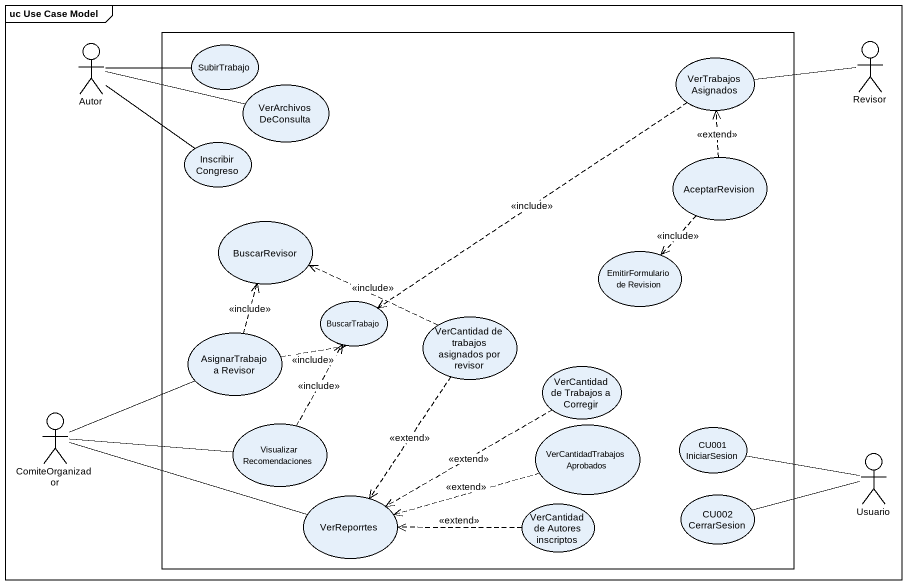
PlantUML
@startuml
mainframe uc Use Case Model
actor Autor
rectangle " " as rectangle1 {
  usecase SubirTrabajo
  usecase "VerTrabajos Asignados" as VerTrabajos_Asignados
  usecase "VerArchivos DeConsulta" as VerArchivos_DeConsulta
  usecase "Inscribir Congreso" as Inscribir_Congreso
  usecase AceptarRevision
  usecase BuscarRevisor
  usecase "EmitirFormulario de Revision" as EmitirFormulario_de_Revision
  usecase BuscarTrabajo
  usecase "AsignarTrabajo a Revisor" as AsignarTrabajo_a_Revisor
  usecase "VerCantidad de trabajos asignados por revisor" as VerCantidad_de_trabajos
  usecase "VerCantidad de Trabajos a Corregir" as VerCantidad_de_Trabajos_a
  usecase "Visualizar Recomendaciones" as Visualizar_Recomendaciones
  usecase "VerCantidadTrabajos Aprobados" as VerCantidadTrabajos
  usecase "CU001 IniciarSesion" as CU001_IniciarSesion
  usecase VerReporrtes
  usecase "VerCantidad de Autores inscriptos" as VerCantidad_de_Autores
  usecase "CU002 CerrarSesion" as CU002_CerrarSesion
}
actor Revisor
actor ComiteOrganizador
actor Usuario
Autor -right- SubirTrabajo
Autor -right- VerArchivos_DeConsulta
Autor -- Inscribir_Congreso
VerTrabajos_Asignados ..> BuscarTrabajo : <<include>>
Revisor -left- VerTrabajos_Asignados
AceptarRevision .up.> VerTrabajos_Asignados : <<extend>>
AceptarRevision ..> EmitirFormulario_de_Revision : <<include>>
AsignarTrabajo_a_Revisor .up.> BuscarRevisor : <<include>>
AsignarTrabajo_a_Revisor .right.> BuscarTrabajo : <<include>>
VerCantidad_de_trabajos .left.> BuscarRevisor : <<include>>
VerCantidad_de_trabajos ..> VerReporrtes : <<extend>>
VerCantidad_de_Trabajos_a .left.> VerReporrtes : <<extend>>
ComiteOrganizador -right- AsignarTrabajo_a_Revisor
ComiteOrganizador -right- Visualizar_Recomendaciones
ComiteOrganizador -right- VerReporrtes
Visualizar_Recomendaciones .up.> BuscarTrabajo : <<include>>
VerCantidadTrabajos .left.> VerReporrtes : <<extend>>
Usuario -left- CU001_IniciarSesion
Usuario -left- CU002_CerrarSesion
VerCantidad_de_Autores .left.> VerReporrtes : <<extend>>
@enduml
